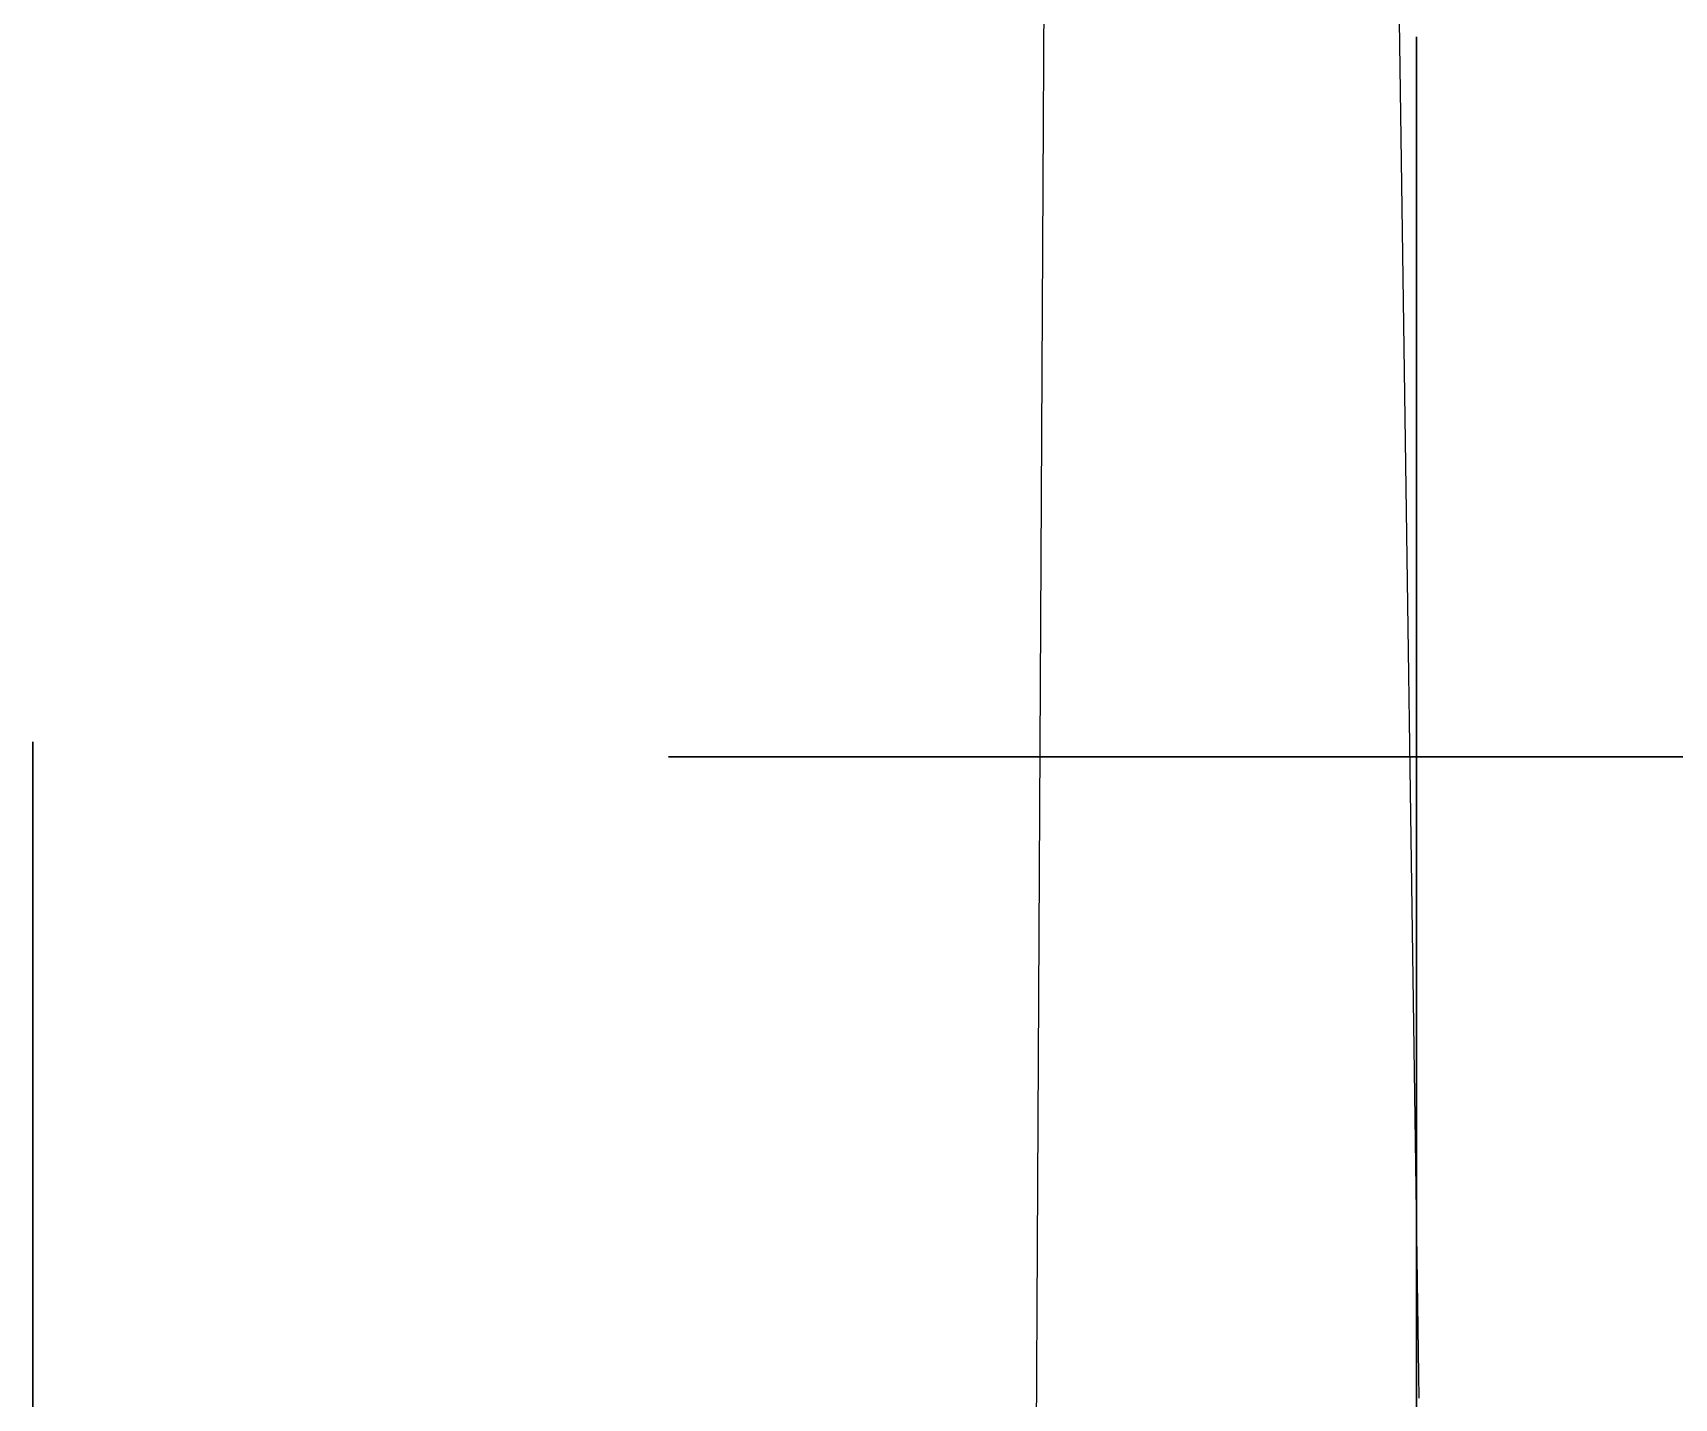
# Model space of a CAD drawing. Header units: millimetres. Extents: x 895788 to 1136524, y -21936 to 400945.
# Drawn here: x 928978 to 929225.8, y 272970.6 to 273176.8 of the extents above; entities that cross this region are included whole.
import ezdxf

# ---------------------------------------------------------------- set-up
doc = ezdxf.new("R2010")
doc.units = ezdxf.units.MM

msp = doc.modelspace()

# ---------------------------------------------------------------- linework, layer by layer
for p in [(929119.576, 271130.535), (929187.277, 272970.578)]:
    msp.add_line(p, (929145.387, 275905.148))
at = {"lineweight": 30}
for p, q in [((929186.84, 272651.357), (929186.84, 273176.175)), ((928977.997, 273069.707), (928977.997, 272801.026)), ((929073.952, 273067.446), (929310.265, 273067.446))]:
    msp.add_line(p, q, dxfattribs=at)

doc.saveas('drawing.dxf')
